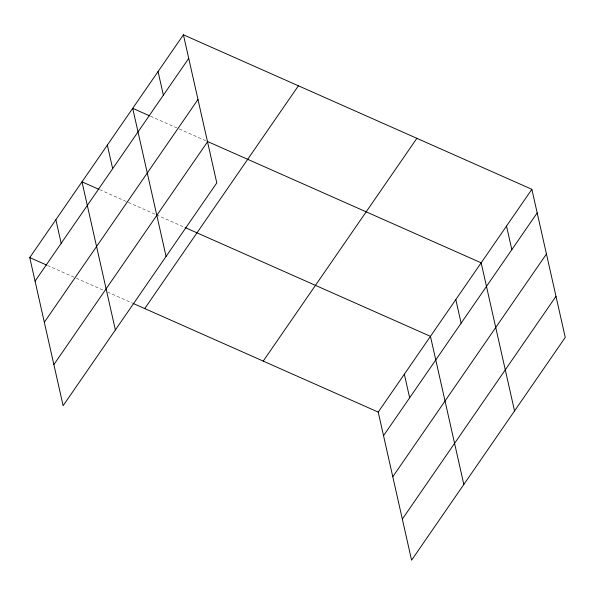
<?xml version="1.0" encoding="UTF-8"?>
<svg xmlns="http://www.w3.org/2000/svg" width="595" height="595" viewBox="0 0 595 595"><rect width="100%" height="100%" fill="white"/><g stroke="black" fill="none" stroke-linecap="round" stroke-linejoin="round"><path stroke-width="0.45" stroke-dasharray="2.98 2.23" d="M150.461 116.196L178.359 128.572M179.207 128.944L206.264 140.941M99.752 189.716L155.555 214.46M156.403 214.832L184.301 227.201M47.503 265.459L75.409 277.828M76.257 278.207L103.314 290.204M107.539 292.078L132.06 302.944"/><path stroke-width="0.89" d="M183.409 34.807L216.788 182.91L63.13 405.686L29.75 257.583L183.409 34.807L531.87 189.314L565.25 337.417L411.591 560.192L378.212 412.09L531.87 189.314M35.068 281.167L188.727 58.399M44.328 322.259L197.986 99.484M53.87 364.594L207.529 141.826M144.741 308.567L298.407 85.799M263.221 361.098L416.879 138.33M383.53 435.674L537.188 212.898M392.789 476.759L546.448 253.991M402.332 519.1L555.99 296.325M149.613 115.824L132.7 108.327L166.079 256.43M207.112 141.32L481.169 262.826L514.541 410.929M98.904 189.336L81.998 181.839L115.371 329.942M185.149 227.58L430.46 336.346L463.832 484.449M29.75 257.583L46.663 265.08M132.908 303.324L378.212 412.09M506.516 226.07L511.834 249.655M455.815 299.583L461.125 323.167M404.332 374.218L409.65 397.802M158.054 71.571L163.372 95.155M107.345 145.083L112.663 168.668M55.871 219.711L61.188 243.296"/></g></svg>
